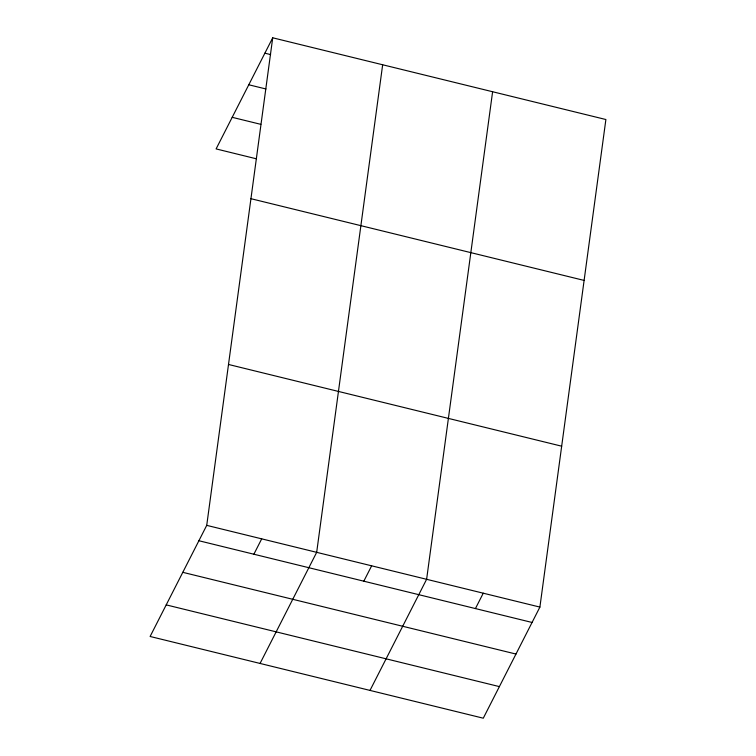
<?xml version="1.0" encoding="UTF-8"?>
<svg xmlns="http://www.w3.org/2000/svg" width="756" height="756" viewBox="0 0 756 756"><rect width="100%" height="100%" fill="white"/><g stroke="black" fill="none" stroke-linecap="round" stroke-linejoin="round"><path stroke-width="1.13" d="M206.728 525.363L272.718 37.8L605.887 119.524L539.897 607.087L483.282 718.2L150.113 636.476L206.728 525.363L539.897 607.087M382.659 64.77L316.679 552.334L260.064 663.447M492.61 91.731L426.62 579.294L370.005 690.417M272.718 37.8L216.103 148.913L256.18 158.751M253.874 554.224L261.708 538.848M363.816 581.194L371.65 565.819M475.43 608.571L483.264 593.186M264.883 53.175L270.61 54.583M248.781 84.776L265.961 88.981M232.196 117.322L260.829 124.343M250.945 198.696L584.114 280.419M228.51 364.468L561.67 446.191M198.894 540.738L532.063 622.462M182.801 572.33L515.97 654.053M166.216 604.885L499.385 686.609"/></g></svg>
